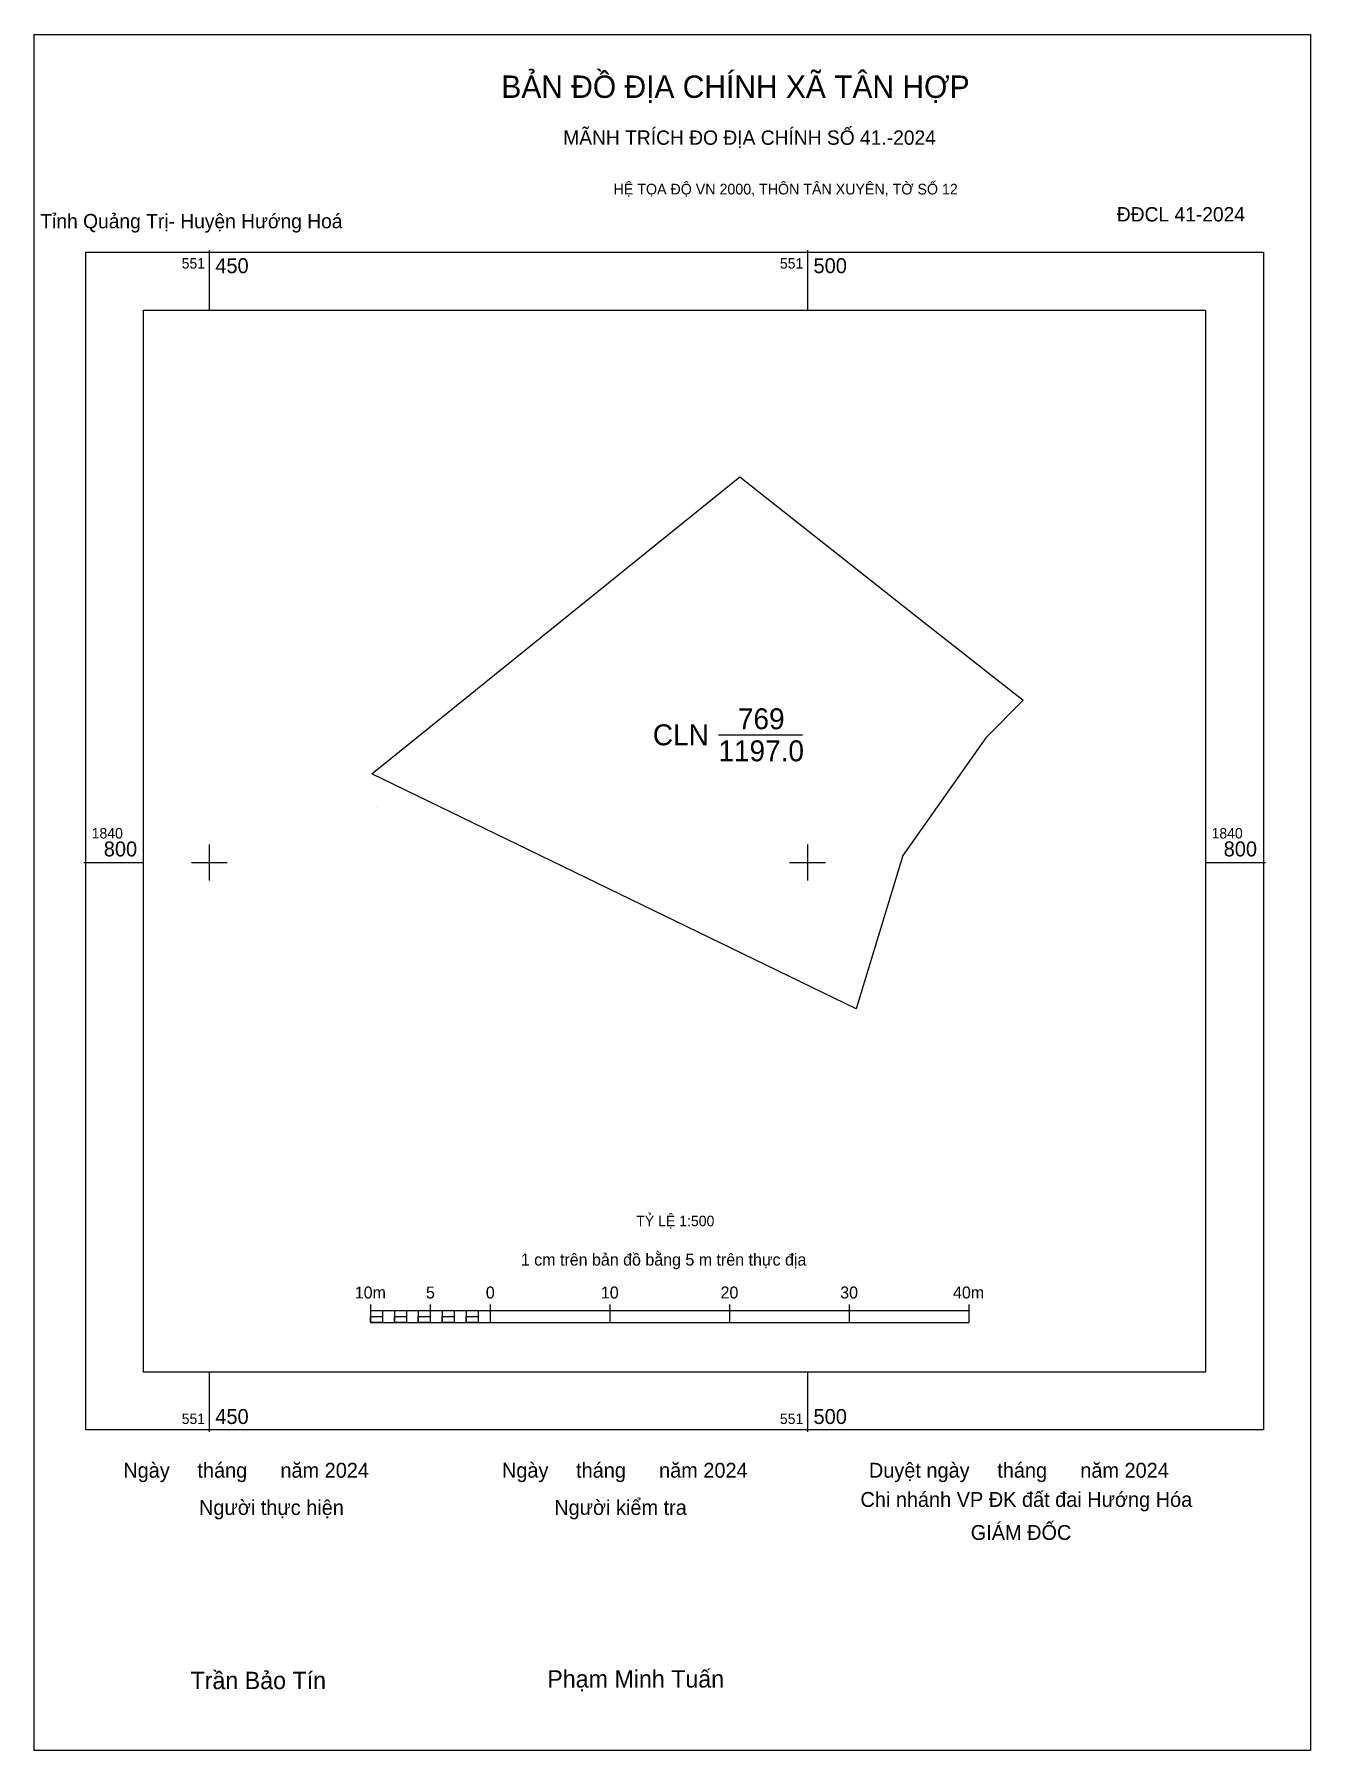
# Model space of a CAD drawing. Extents: x 551435 to 551542, y 1840726 to 1840869.
import ezdxf

# ---------------------------------------------------------------- set-up
doc = ezdxf.new("R2010")
doc.units = 0
for name, color, linetype in [('Level 10', 7, 'Continuous'), ('Level 13', 7, 'Continuous'), ('Level 15', 7, 'Continuous'), ('Level 27', 7, 'Continuous'), ('Level 6', 7, 'Continuous'), ('Level 62', 7, 'Continuous'), ('Level 63', 7, 'Continuous'), ('Level 9', 7, 'Continuous')]:
    doc.layers.add(name, color=color, linetype=linetype)

msp = doc.modelspace()

# ---------------------------------------------------------------- linework, layer by layer
at = {"layer": 'Level 10'}
msp.add_lwpolyline([(551504.06, 1840787.75), (551463.59, 1840807.4), (551494.33, 1840832.24), (551509.73, 1840820.09), (551518.01, 1840813.56), (551514.89, 1840810.41), (551507.97, 1840800.59)], close=True, dxfattribs=at)
at = {"layer": 'Level 15'}
msp.add_lwpolyline([(551435.37, 1840869.21), (551542.05, 1840869.21), (551542.05, 1840725.76), (551435.37, 1840725.76)], close=True, dxfattribs=at)
at = {"layer": 'Level 27'}
for p, q in [((551518.29, 1840813.34), (551518.29, 1840813.33)), ((551463.99, 1840804.62), (551463.99, 1840804.62)), ((551504.06, 1840787.75), (551504.06, 1840787.75))]:
    msp.add_line(p, q, dxfattribs=at)
at = {"layer": 'Level 62'}
msp.add_lwpolyline([(551444.51, 1840846.16), (551533.27, 1840846.16), (551533.27, 1840757.4), (551444.51, 1840757.4)], close=True, dxfattribs=at)
at = {"layer": 'Level 63'}
for p, q in [((551450, 1840851.16), (551450, 1840846.16)), ((551500, 1840851.16), (551500, 1840846.16)), ((551450, 1840801.5), (551450, 1840798.5)), ((551500, 1840801.5), (551500, 1840798.5)), ((551439.51, 1840800), (551444.51, 1840800)), ((551448.5, 1840800), (551451.5, 1840800)), ((551498.5, 1840800), (551501.5, 1840800)), ((551533.27, 1840800), (551538.27, 1840800)), ((551463.47, 1840763.05), (551463.47, 1840761.55)), ((551463.47, 1840762.55), (551513.47, 1840762.55)), ((551464.47, 1840762.55), (551464.47, 1840761.55)), ((551465.47, 1840762.55), (551465.47, 1840761.55)), ((551466.47, 1840762.55), (551466.47, 1840761.55)), ((551467.47, 1840762.55), (551467.47, 1840761.55)), ((551468.47, 1840763.05), (551468.47, 1840761.55)), ((551468.47, 1840762.55), (551468.47, 1840761.55)), ((551469.47, 1840762.55), (551469.47, 1840761.55)), ((551470.47, 1840762.55), (551470.47, 1840761.55)), ((551471.47, 1840762.55), (551471.47, 1840761.55)), ((551472.47, 1840762.55), (551472.47, 1840761.55)), ((551473.47, 1840763.05), (551473.47, 1840761.55)), ((551473.47, 1840762.55), (551473.47, 1840761.55)), ((551483.47, 1840763.05), (551483.47, 1840761.55)), ((551493.47, 1840763.05), (551493.47, 1840761.55)), ((551503.47, 1840763.05), (551503.47, 1840761.55)), ((551513.47, 1840763.05), (551513.47, 1840761.55)), ((551463.47, 1840761.55), (551513.47, 1840761.55)), ((551450, 1840757.4), (551450, 1840752.4)), ((551500, 1840757.4), (551500, 1840752.4))]:
    msp.add_line(p, q, dxfattribs=at)
for points in [[(551439.67, 1840851), (551538.11, 1840851), (551538.11, 1840752.56), (551439.67, 1840752.56)], [(551463.47, 1840762.05), (551464.47, 1840762.05), (551464.47, 1840761.55), (551463.47, 1840761.55)], [(551463.47, 1840762.05), (551464.47, 1840762.05), (551464.47, 1840761.55), (551463.47, 1840761.55)], [(551465.47, 1840762.05), (551466.47, 1840762.05), (551466.47, 1840761.55), (551465.47, 1840761.55)], [(551467.47, 1840762.05), (551468.47, 1840762.05), (551468.47, 1840761.55), (551467.47, 1840761.55)], [(551469.47, 1840762.05), (551470.47, 1840762.05), (551470.47, 1840761.55), (551469.47, 1840761.55)], [(551471.47, 1840762.05), (551472.47, 1840762.05), (551472.47, 1840761.55), (551471.47, 1840761.55)]]:
    msp.add_lwpolyline(points, close=True, dxfattribs=at)
at = {"layer": 'Level 9'}
msp.add_line((551492.55, 1840810.66), (551499.57, 1840810.66), dxfattribs=at)

# ---------------------------------------------------------------- texts
at = {"layer": 'Level 13'}
for s, p in [('769', (551494.18, 1840811.13)), ('CLN', (551487.07, 1840809.79)), ('1197.0', (551492.55, 1840808.45))]:
    msp.add_text(s, height=1.749, dxfattribs=at).set_placement(p)
at = {"layer": 'Level 6'}
msp.add_text('TỶ LỆ 1:500', height=0.879, dxfattribs=at).set_placement((551485.68, 1840769.59))
at = {"layer": 'Level 63'}
for s, height, p in [('BẢN ĐỒ ĐỊA CHÍNH XÃ TÂN HỢP ', 1.8718, (551474.41, 1840863.9)), ('MÃNH TRÍCH ĐO ĐỊA CHÍNH SỐ 41.-2024', 1.2011, (551479.58, 1840859.98)), ('HỆ TỌA ĐỘ VN 2000, THÔN TÂN XUYÊN, TỜ SỐ 12', 0.8891, (551483.79, 1840855.83)), ('551', 0.875, (551447.69, 1840849.63)), ('450', 1.25, (551450.5, 1840849.25)), ('551', 0.875, (551497.69, 1840849.63)), ('500', 1.25, (551500.5, 1840849.25)), ('1840', 0.875, (551440.17, 1840802)), ('1840', 0.875, (551533.77, 1840802)), ('800', 1.25, (551441.18, 1840800.5)), ('800', 1.25, (551534.78, 1840800.5)), ('1 cm trên bản đồ bằng 5 m trên thực địa', 1, (551476.04, 1840766.3)), ('10m', 1, (551462.16, 1840763.55)), ('5', 1, (551468.11, 1840763.55)), ('0', 1, (551473.11, 1840763.55)), ('10', 1, (551482.73, 1840763.55)), ('20', 1, (551492.73, 1840763.55)), ('30', 1, (551502.73, 1840763.55)), ('40m', 1, (551512.16, 1840763.55)), ('551', 0.875, (551447.69, 1840753.06)), ('450', 1.25, (551450.5, 1840753.06)), ('551', 0.875, (551497.69, 1840753.06)), ('500', 1.25, (551500.5, 1840753.06)), ('Ngày     tháng      năm 2024', 1.2442, (551442.81, 1840748.57)), ('Ngày     tháng      năm 2024', 1.2442, (551474.46, 1840748.57)), ('Duyệt ngày     tháng      năm 2024', 1.2442, (551505.13, 1840748.57)), ('Chi nhánh VP ĐK đất đai Hướng Hóa', 1.2442, (551504.42, 1840746.13)), ('Người thực hiện', 1.2442, (551449.14, 1840745.46)), ('Người kiểm tra', 1.2442, (551478.83, 1840745.46)), ('GIÁM ĐỐC', 1.244, (551513.64, 1840743.37)), ('Trần Bảo Tín', 1.4512, (551448.43, 1840730.9)), ('Phạm Minh Tuấn', 1.4512, (551478.25, 1840731.03))]:
    msp.add_text(s, height=height, dxfattribs=at).set_placement(p)
at = {"layer": 'Level 9'}
for s, p in [('Tỉnh Quảng Trị- Huyện Hướng Hoá', (551435.88, 1840853)), ('ĐĐCL 41-2024', (551525.85, 1840853.57))]:
    msp.add_text(s, height=1.2011, dxfattribs=at).set_placement(p)

doc.saveas('drawing.dxf')
